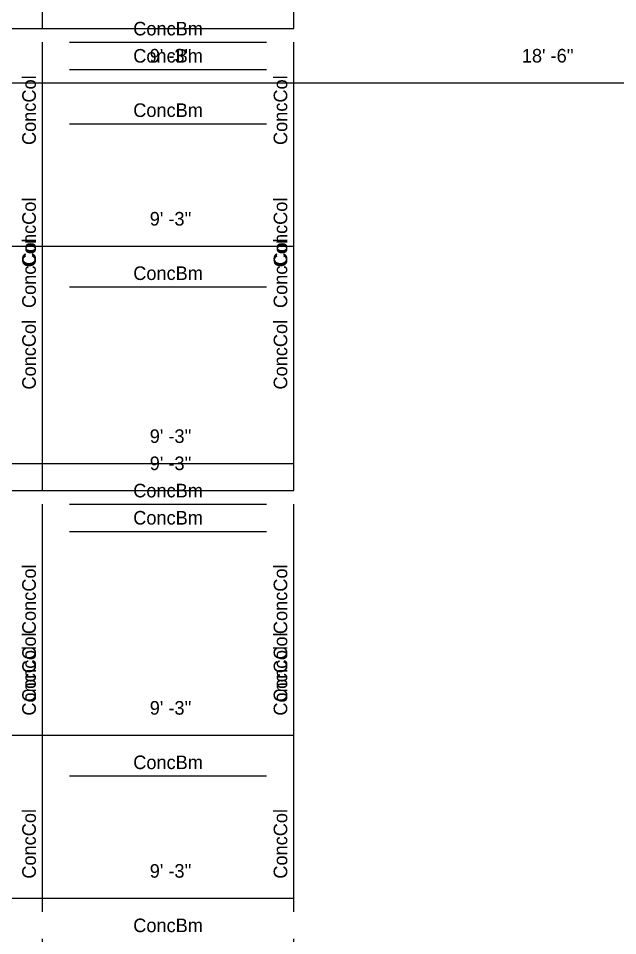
# Model space of a CAD drawing. Extents: x -38 to 2998, y -195 to 11529.
# Drawn here: x 229.4 to 494, y 5761.5 to 6166.5 of the extents above; entities that cross this region are included whole.
import ezdxf
from ezdxf.enums import TextEntityAlignment as Align

# ---------------------------------------------------------------- set-up
doc = ezdxf.new("R2010")
doc.units = 0
doc.header["$MEASUREMENT"] = 0
doc.layers.get('0').update_dxf_attribs({"linetype": 'CONTINUOUS'})
for name, color, linetype in [('CENTERLINES', 7, 'CONTINUOUS'), ('DIMENSIONS', 4, 'CONTINUOUS'), ('TEXT', 5, 'CONTINUOUS')]:
    doc.layers.add(name, color=color, linetype=linetype)
doc.dimstyles.get("Standard").update_dxf_attribs({"dimtxt": 0.18, "dimasz": 0.18, "dimexe": 0.18, "dimexo": 0.0625, "dimgap": 0.09, "dimtad": 0, "dimtih": 1, "dimtoh": 1, "dimdec": 4, "dimzin": 0, "dimtxsty": 'STANDARD', "dimcen": 0.09, "dimazin": 3, "dimtfac": 1, "dimtdec": 4, "dimtofl": 0, "dimtmove": 0, "dimatfit": 3, "dimtolj": 1, "dimtzin": 0})

# ---------------------------------------------------------------- blocks, each defined once
blk = doc.blocks.new('*D7895')
at = {"color": 1, "linetype": 'BYBLOCK'}
for points in [[(115.77, 5782.77), (114.71, 5781.71), (107.29, 5774.29), (106.23, 5773.23)], [(244.77, 5782.77), (243.71, 5781.71), (236.29, 5774.29), (235.23, 5773.23)]]:
    blk.add_solid(points, dxfattribs=at)
at = {"layer": 'DIMENSIONS', "color": 9, "linetype": 'BYBLOCK'}
for p, q in [((111, 5778), (111, 5796)), ((240, 5778), (240, 5796))]:
    blk.add_line(p, q, dxfattribs=at)
at = {"layer": 'DIMENSIONS', "color": 0, "linetype": 'BYBLOCK'}
blk.add_line((111, 5778), (240, 5778), dxfattribs=at)
at = {"layer": 'DIMENSIONS', "color": 0, "linetype": 'BYBLOCK', "insert": (175.5, 5790), "char_height": 6, "attachment_point": 5}
blk.add_mtext("\\A1; 11' --3''", dxfattribs=at)
blk = doc.blocks.new('*D7896')
at = {"color": 1, "linetype": 'BYBLOCK'}
for points in [[(244.77, 5782.77), (243.71, 5781.71), (236.29, 5774.29), (235.23, 5773.23)], [(355.77, 5782.77), (354.71, 5781.71), (347.29, 5774.29), (346.23, 5773.23)]]:
    blk.add_solid(points, dxfattribs=at)
at = {"layer": 'DIMENSIONS', "color": 9, "linetype": 'BYBLOCK'}
for p, q in [((240, 5778), (240, 5796)), ((351, 5778), (351, 5796))]:
    blk.add_line(p, q, dxfattribs=at)
at = {"layer": 'DIMENSIONS', "color": 0, "linetype": 'BYBLOCK'}
blk.add_line((240, 5778), (351, 5778), dxfattribs=at)
at = {"layer": 'DIMENSIONS', "color": 0, "linetype": 'BYBLOCK', "insert": (295.5, 5790), "char_height": 6, "attachment_point": 5}
blk.add_mtext("\\A1; 9' -3''", dxfattribs=at)
blk = doc.blocks.new('*D7899')
at = {"color": 1, "linetype": 'BYBLOCK'}
for points in [[(115.77, 5974.77), (114.71, 5973.71), (107.29, 5966.29), (106.23, 5965.23)], [(244.77, 5974.77), (243.71, 5973.71), (236.29, 5966.29), (235.23, 5965.23)]]:
    blk.add_solid(points, dxfattribs=at)
at = {"layer": 'DIMENSIONS', "color": 9, "linetype": 'BYBLOCK'}
for p, q in [((111, 5970), (111, 5988)), ((240, 5970), (240, 5988))]:
    blk.add_line(p, q, dxfattribs=at)
at = {"layer": 'DIMENSIONS', "color": 0, "linetype": 'BYBLOCK'}
blk.add_line((111, 5970), (240, 5970), dxfattribs=at)
at = {"layer": 'DIMENSIONS', "color": 0, "linetype": 'BYBLOCK', "insert": (175.5, 5982), "char_height": 6, "attachment_point": 5}
blk.add_mtext("\\A1; 11' --3''", dxfattribs=at)
blk = doc.blocks.new('*D7900')
at = {"color": 1, "linetype": 'BYBLOCK'}
for points in [[(244.77, 5974.77), (243.71, 5973.71), (236.29, 5966.29), (235.23, 5965.23)], [(355.77, 5974.77), (354.71, 5973.71), (347.29, 5966.29), (346.23, 5965.23)]]:
    blk.add_solid(points, dxfattribs=at)
at = {"layer": 'DIMENSIONS', "color": 9, "linetype": 'BYBLOCK'}
for p, q in [((240, 5970), (240, 5988)), ((351, 5970), (351, 5988))]:
    blk.add_line(p, q, dxfattribs=at)
at = {"layer": 'DIMENSIONS', "color": 0, "linetype": 'BYBLOCK'}
blk.add_line((240, 5970), (351, 5970), dxfattribs=at)
at = {"layer": 'DIMENSIONS', "color": 0, "linetype": 'BYBLOCK', "insert": (295.5, 5982), "char_height": 6, "attachment_point": 5}
blk.add_mtext("\\A1; 9' -3''", dxfattribs=at)
blk = doc.blocks.new('*D7903')
at = {"color": 1, "linetype": 'BYBLOCK'}
for points in [[(115.77, 6166.77), (114.71, 6165.71), (107.29, 6158.29), (106.23, 6157.23)], [(244.77, 6166.77), (243.71, 6165.71), (236.29, 6158.29), (235.23, 6157.23)]]:
    blk.add_solid(points, dxfattribs=at)
at = {"layer": 'DIMENSIONS', "color": 9, "linetype": 'BYBLOCK'}
for p, q in [((111, 6162), (111, 6180)), ((240, 6162), (240, 6180))]:
    blk.add_line(p, q, dxfattribs=at)
at = {"layer": 'DIMENSIONS', "color": 0, "linetype": 'BYBLOCK'}
blk.add_line((111, 6162), (240, 6162), dxfattribs=at)
at = {"layer": 'DIMENSIONS', "color": 0, "linetype": 'BYBLOCK', "insert": (175.5, 6174), "char_height": 6, "attachment_point": 5}
blk.add_mtext("\\A1; 11' --3''", dxfattribs=at)
blk = doc.blocks.new('*D7904')
at = {"color": 1, "linetype": 'BYBLOCK'}
for points in [[(244.77, 6166.77), (243.71, 6165.71), (236.29, 6158.29), (235.23, 6157.23)], [(355.77, 6166.77), (354.71, 6165.71), (347.29, 6158.29), (346.23, 6157.23)]]:
    blk.add_solid(points, dxfattribs=at)
at = {"layer": 'DIMENSIONS', "color": 9, "linetype": 'BYBLOCK'}
for p, q in [((240, 6162), (240, 6180)), ((351, 6162), (351, 6180))]:
    blk.add_line(p, q, dxfattribs=at)
at = {"layer": 'DIMENSIONS', "color": 0, "linetype": 'BYBLOCK'}
blk.add_line((240, 6162), (351, 6162), dxfattribs=at)
at = {"layer": 'DIMENSIONS', "color": 0, "linetype": 'BYBLOCK', "insert": (295.5, 6174), "char_height": 6, "attachment_point": 5}
blk.add_mtext("\\A1; 9' -3''", dxfattribs=at)
blk = doc.blocks.new('*D8373')
at = {"color": 1, "linetype": 'BYBLOCK'}
for points in [[(115.77, 5782.77), (114.71, 5781.71), (107.29, 5774.29), (106.23, 5773.23)], [(244.77, 5782.77), (243.71, 5781.71), (236.29, 5774.29), (235.23, 5773.23)]]:
    blk.add_solid(points, dxfattribs=at)
at = {"layer": 'DIMENSIONS', "color": 9, "linetype": 'BYBLOCK'}
for p, q in [((111, 5778), (111, 5796)), ((240, 5778), (240, 5796))]:
    blk.add_line(p, q, dxfattribs=at)
at = {"layer": 'DIMENSIONS', "color": 0, "linetype": 'BYBLOCK'}
blk.add_line((111, 5778), (240, 5778), dxfattribs=at)
at = {"layer": 'DIMENSIONS', "color": 0, "linetype": 'BYBLOCK', "insert": (175.5, 5790), "char_height": 6, "attachment_point": 5}
blk.add_mtext("\\A1; 11' --3''", dxfattribs=at)
blk = doc.blocks.new('*D8374')
at = {"color": 1, "linetype": 'BYBLOCK'}
for points in [[(244.77, 5782.77), (243.71, 5781.71), (236.29, 5774.29), (235.23, 5773.23)], [(355.77, 5782.77), (354.71, 5781.71), (347.29, 5774.29), (346.23, 5773.23)]]:
    blk.add_solid(points, dxfattribs=at)
at = {"layer": 'DIMENSIONS', "color": 9, "linetype": 'BYBLOCK'}
for p, q in [((240, 5778), (240, 5796)), ((351, 5778), (351, 5796))]:
    blk.add_line(p, q, dxfattribs=at)
at = {"layer": 'DIMENSIONS', "color": 0, "linetype": 'BYBLOCK'}
blk.add_line((240, 5778), (351, 5778), dxfattribs=at)
at = {"layer": 'DIMENSIONS', "color": 0, "linetype": 'BYBLOCK', "insert": (295.5, 5790), "char_height": 6, "attachment_point": 5}
blk.add_mtext("\\A1; 9' -3''", dxfattribs=at)
blk = doc.blocks.new('*D8377')
at = {"color": 1, "linetype": 'BYBLOCK'}
for points in [[(115.77, 5962.77), (114.71, 5961.71), (107.29, 5954.29), (106.23, 5953.23)], [(244.77, 5962.77), (243.71, 5961.71), (236.29, 5954.29), (235.23, 5953.23)]]:
    blk.add_solid(points, dxfattribs=at)
at = {"layer": 'DIMENSIONS', "color": 9, "linetype": 'BYBLOCK'}
for p, q in [((111, 5958), (111, 5976)), ((240, 5958), (240, 5976))]:
    blk.add_line(p, q, dxfattribs=at)
at = {"layer": 'DIMENSIONS', "color": 0, "linetype": 'BYBLOCK'}
blk.add_line((111, 5958), (240, 5958), dxfattribs=at)
at = {"layer": 'DIMENSIONS', "color": 0, "linetype": 'BYBLOCK', "insert": (175.5, 5970), "char_height": 6, "attachment_point": 5}
blk.add_mtext("\\A1; 11' --3''", dxfattribs=at)
blk = doc.blocks.new('*D8378')
at = {"color": 1, "linetype": 'BYBLOCK'}
for points in [[(244.77, 5962.77), (243.71, 5961.71), (236.29, 5954.29), (235.23, 5953.23)], [(355.77, 5962.77), (354.71, 5961.71), (347.29, 5954.29), (346.23, 5953.23)]]:
    blk.add_solid(points, dxfattribs=at)
at = {"layer": 'DIMENSIONS', "color": 9, "linetype": 'BYBLOCK'}
for p, q in [((240, 5958), (240, 5976)), ((351, 5958), (351, 5976))]:
    blk.add_line(p, q, dxfattribs=at)
at = {"layer": 'DIMENSIONS', "color": 0, "linetype": 'BYBLOCK'}
blk.add_line((240, 5958), (351, 5958), dxfattribs=at)
at = {"layer": 'DIMENSIONS', "color": 0, "linetype": 'BYBLOCK', "insert": (295.5, 5970), "char_height": 6, "attachment_point": 5}
blk.add_mtext("\\A1; 9' -3''", dxfattribs=at)
blk = doc.blocks.new('*D8381')
at = {"color": 1, "linetype": 'BYBLOCK'}
for points in [[(115.77, 6142.77), (114.71, 6141.71), (107.29, 6134.29), (106.23, 6133.23)], [(244.77, 6142.77), (243.71, 6141.71), (236.29, 6134.29), (235.23, 6133.23)]]:
    blk.add_solid(points, dxfattribs=at)
at = {"layer": 'DIMENSIONS', "color": 9, "linetype": 'BYBLOCK'}
for p, q in [((111, 6138), (111, 6156)), ((240, 6138), (240, 6156))]:
    blk.add_line(p, q, dxfattribs=at)
at = {"layer": 'DIMENSIONS', "color": 0, "linetype": 'BYBLOCK'}
blk.add_line((111, 6138), (240, 6138), dxfattribs=at)
at = {"layer": 'DIMENSIONS', "color": 0, "linetype": 'BYBLOCK', "insert": (175.5, 6150), "char_height": 6, "attachment_point": 5}
blk.add_mtext("\\A1; 11' --3''", dxfattribs=at)
blk = doc.blocks.new('*D8382')
at = {"color": 1, "linetype": 'BYBLOCK'}
for points in [[(244.77, 6142.77), (243.71, 6141.71), (236.29, 6134.29), (235.23, 6133.23)], [(355.77, 6142.77), (354.71, 6141.71), (347.29, 6134.29), (346.23, 6133.23)]]:
    blk.add_solid(points, dxfattribs=at)
at = {"layer": 'DIMENSIONS', "color": 9, "linetype": 'BYBLOCK'}
for p, q in [((240, 6138), (240, 6156)), ((351, 6138), (351, 6156))]:
    blk.add_line(p, q, dxfattribs=at)
at = {"layer": 'DIMENSIONS', "color": 0, "linetype": 'BYBLOCK'}
blk.add_line((240, 6138), (351, 6138), dxfattribs=at)
at = {"layer": 'DIMENSIONS', "color": 0, "linetype": 'BYBLOCK', "insert": (295.5, 6150), "char_height": 6, "attachment_point": 5}
blk.add_mtext("\\A1; 9' -3''", dxfattribs=at)
blk = doc.blocks.new('*D8383')
at = {"color": 1, "linetype": 'BYBLOCK'}
for points in [[(355.77, 6142.77), (354.71, 6141.71), (347.29, 6134.29), (346.23, 6133.23)], [(577.77, 6142.77), (576.71, 6141.71), (569.29, 6134.29), (568.23, 6133.23)]]:
    blk.add_solid(points, dxfattribs=at)
at = {"layer": 'DIMENSIONS', "color": 9, "linetype": 'BYBLOCK'}
for p, q in [((351, 6138), (351, 6156)), ((573, 6138), (573, 6156))]:
    blk.add_line(p, q, dxfattribs=at)
at = {"layer": 'DIMENSIONS', "color": 0, "linetype": 'BYBLOCK'}
blk.add_line((351, 6138), (573, 6138), dxfattribs=at)
at = {"layer": 'DIMENSIONS', "color": 0, "linetype": 'BYBLOCK', "insert": (462, 6150), "char_height": 6, "attachment_point": 5}
blk.add_mtext("\\A1; 18' -6''", dxfattribs=at)
blk = doc.blocks.new('*D8843')
at = {"color": 1, "linetype": 'BYBLOCK'}
for points in [[(115.77, 5782.77), (114.71, 5781.71), (107.29, 5774.29), (106.23, 5773.23)], [(244.77, 5782.77), (243.71, 5781.71), (236.29, 5774.29), (235.23, 5773.23)]]:
    blk.add_solid(points, dxfattribs=at)
at = {"layer": 'DIMENSIONS', "color": 9, "linetype": 'BYBLOCK'}
for p, q in [((111, 5778), (111, 5796)), ((240, 5778), (240, 5796))]:
    blk.add_line(p, q, dxfattribs=at)
at = {"layer": 'DIMENSIONS', "color": 0, "linetype": 'BYBLOCK'}
blk.add_line((111, 5778), (240, 5778), dxfattribs=at)
at = {"layer": 'DIMENSIONS', "color": 0, "linetype": 'BYBLOCK', "insert": (175.5, 5790), "char_height": 6, "attachment_point": 5}
blk.add_mtext("\\A1; 11' --3''", dxfattribs=at)
blk = doc.blocks.new('*D8844')
at = {"color": 1, "linetype": 'BYBLOCK'}
for points in [[(244.77, 5782.77), (243.71, 5781.71), (236.29, 5774.29), (235.23, 5773.23)], [(355.77, 5782.77), (354.71, 5781.71), (347.29, 5774.29), (346.23, 5773.23)]]:
    blk.add_solid(points, dxfattribs=at)
at = {"layer": 'DIMENSIONS', "color": 9, "linetype": 'BYBLOCK'}
for p, q in [((240, 5778), (240, 5796)), ((351, 5778), (351, 5796))]:
    blk.add_line(p, q, dxfattribs=at)
at = {"layer": 'DIMENSIONS', "color": 0, "linetype": 'BYBLOCK'}
blk.add_line((240, 5778), (351, 5778), dxfattribs=at)
at = {"layer": 'DIMENSIONS', "color": 0, "linetype": 'BYBLOCK', "insert": (295.5, 5790), "char_height": 6, "attachment_point": 5}
blk.add_mtext("\\A1; 9' -3''", dxfattribs=at)
blk = doc.blocks.new('*D8847')
at = {"color": 1, "linetype": 'BYBLOCK'}
for points in [[(115.77, 5962.77), (114.71, 5961.71), (107.29, 5954.29), (106.23, 5953.23)], [(244.77, 5962.77), (243.71, 5961.71), (236.29, 5954.29), (235.23, 5953.23)]]:
    blk.add_solid(points, dxfattribs=at)
at = {"layer": 'DIMENSIONS', "color": 9, "linetype": 'BYBLOCK'}
for p, q in [((111, 5958), (111, 5976)), ((240, 5958), (240, 5976))]:
    blk.add_line(p, q, dxfattribs=at)
at = {"layer": 'DIMENSIONS', "color": 0, "linetype": 'BYBLOCK'}
blk.add_line((111, 5958), (240, 5958), dxfattribs=at)
at = {"layer": 'DIMENSIONS', "color": 0, "linetype": 'BYBLOCK', "insert": (175.5, 5970), "char_height": 6, "attachment_point": 5}
blk.add_mtext("\\A1; 11' --3''", dxfattribs=at)
blk = doc.blocks.new('*D8848')
at = {"color": 1, "linetype": 'BYBLOCK'}
for points in [[(244.77, 5962.77), (243.71, 5961.71), (236.29, 5954.29), (235.23, 5953.23)], [(355.77, 5962.77), (354.71, 5961.71), (347.29, 5954.29), (346.23, 5953.23)]]:
    blk.add_solid(points, dxfattribs=at)
at = {"layer": 'DIMENSIONS', "color": 9, "linetype": 'BYBLOCK'}
for p, q in [((240, 5958), (240, 5976)), ((351, 5958), (351, 5976))]:
    blk.add_line(p, q, dxfattribs=at)
at = {"layer": 'DIMENSIONS', "color": 0, "linetype": 'BYBLOCK'}
blk.add_line((240, 5958), (351, 5958), dxfattribs=at)
at = {"layer": 'DIMENSIONS', "color": 0, "linetype": 'BYBLOCK', "insert": (295.5, 5970), "char_height": 6, "attachment_point": 5}
blk.add_mtext("\\A1; 9' -3''", dxfattribs=at)
blk = doc.blocks.new('*D8851')
at = {"color": 1, "linetype": 'BYBLOCK'}
for points in [[(115.77, 6142.77), (114.71, 6141.71), (107.29, 6134.29), (106.23, 6133.23)], [(244.77, 6142.77), (243.71, 6141.71), (236.29, 6134.29), (235.23, 6133.23)]]:
    blk.add_solid(points, dxfattribs=at)
at = {"layer": 'DIMENSIONS', "color": 9, "linetype": 'BYBLOCK'}
for p, q in [((111, 6138), (111, 6156)), ((240, 6138), (240, 6156))]:
    blk.add_line(p, q, dxfattribs=at)
at = {"layer": 'DIMENSIONS', "color": 0, "linetype": 'BYBLOCK'}
blk.add_line((111, 6138), (240, 6138), dxfattribs=at)
at = {"layer": 'DIMENSIONS', "color": 0, "linetype": 'BYBLOCK', "insert": (175.5, 6150), "char_height": 6, "attachment_point": 5}
blk.add_mtext("\\A1; 11' --3''", dxfattribs=at)
blk = doc.blocks.new('*D8852')
at = {"color": 1, "linetype": 'BYBLOCK'}
for points in [[(244.77, 6142.77), (243.71, 6141.71), (236.29, 6134.29), (235.23, 6133.23)], [(355.77, 6142.77), (354.71, 6141.71), (347.29, 6134.29), (346.23, 6133.23)]]:
    blk.add_solid(points, dxfattribs=at)
at = {"layer": 'DIMENSIONS', "color": 9, "linetype": 'BYBLOCK'}
for p, q in [((240, 6138), (240, 6156)), ((351, 6138), (351, 6156))]:
    blk.add_line(p, q, dxfattribs=at)
at = {"layer": 'DIMENSIONS', "color": 0, "linetype": 'BYBLOCK'}
blk.add_line((240, 6138), (351, 6138), dxfattribs=at)
at = {"layer": 'DIMENSIONS', "color": 0, "linetype": 'BYBLOCK', "insert": (295.5, 6150), "char_height": 6, "attachment_point": 5}
blk.add_mtext("\\A1; 9' -3''", dxfattribs=at)
blk = doc.blocks.new('*D8853')
at = {"color": 1, "linetype": 'BYBLOCK'}
for points in [[(355.77, 6142.77), (354.71, 6141.71), (347.29, 6134.29), (346.23, 6133.23)], [(577.77, 6142.77), (576.71, 6141.71), (569.29, 6134.29), (568.23, 6133.23)]]:
    blk.add_solid(points, dxfattribs=at)
at = {"layer": 'DIMENSIONS', "color": 9, "linetype": 'BYBLOCK'}
for p, q in [((351, 6138), (351, 6156)), ((573, 6138), (573, 6156))]:
    blk.add_line(p, q, dxfattribs=at)
at = {"layer": 'DIMENSIONS', "color": 0, "linetype": 'BYBLOCK'}
blk.add_line((351, 6138), (573, 6138), dxfattribs=at)
at = {"layer": 'DIMENSIONS', "color": 0, "linetype": 'BYBLOCK', "insert": (462, 6150), "char_height": 6, "attachment_point": 5}
blk.add_mtext("\\A1; 18' -6''", dxfattribs=at)
blk = doc.blocks.new('*D9313')
at = {"color": 1, "linetype": 'BYBLOCK'}
for points in [[(115.77, 5782.77), (114.71, 5781.71), (107.29, 5774.29), (106.23, 5773.23)], [(244.77, 5782.77), (243.71, 5781.71), (236.29, 5774.29), (235.23, 5773.23)]]:
    blk.add_solid(points, dxfattribs=at)
at = {"layer": 'DIMENSIONS', "color": 9, "linetype": 'BYBLOCK'}
for p, q in [((111, 5778), (111, 5796)), ((240, 5778), (240, 5796))]:
    blk.add_line(p, q, dxfattribs=at)
at = {"layer": 'DIMENSIONS', "color": 0, "linetype": 'BYBLOCK'}
blk.add_line((111, 5778), (240, 5778), dxfattribs=at)
at = {"layer": 'DIMENSIONS', "color": 0, "linetype": 'BYBLOCK', "insert": (175.5, 5790), "char_height": 6, "attachment_point": 5}
blk.add_mtext("\\A1; 11' --3''", dxfattribs=at)
blk = doc.blocks.new('*D9314')
at = {"color": 1, "linetype": 'BYBLOCK'}
for points in [[(244.77, 5782.77), (243.71, 5781.71), (236.29, 5774.29), (235.23, 5773.23)], [(355.77, 5782.77), (354.71, 5781.71), (347.29, 5774.29), (346.23, 5773.23)]]:
    blk.add_solid(points, dxfattribs=at)
at = {"layer": 'DIMENSIONS', "color": 9, "linetype": 'BYBLOCK'}
for p, q in [((240, 5778), (240, 5796)), ((351, 5778), (351, 5796))]:
    blk.add_line(p, q, dxfattribs=at)
at = {"layer": 'DIMENSIONS', "color": 0, "linetype": 'BYBLOCK'}
blk.add_line((240, 5778), (351, 5778), dxfattribs=at)
at = {"layer": 'DIMENSIONS', "color": 0, "linetype": 'BYBLOCK', "insert": (295.5, 5790), "char_height": 6, "attachment_point": 5}
blk.add_mtext("\\A1; 9' -3''", dxfattribs=at)
blk = doc.blocks.new('*D9317')
at = {"color": 1, "linetype": 'BYBLOCK'}
for points in [[(115.77, 5962.77), (114.71, 5961.71), (107.29, 5954.29), (106.23, 5953.23)], [(244.77, 5962.77), (243.71, 5961.71), (236.29, 5954.29), (235.23, 5953.23)]]:
    blk.add_solid(points, dxfattribs=at)
at = {"layer": 'DIMENSIONS', "color": 9, "linetype": 'BYBLOCK'}
for p, q in [((111, 5958), (111, 5976)), ((240, 5958), (240, 5976))]:
    blk.add_line(p, q, dxfattribs=at)
at = {"layer": 'DIMENSIONS', "color": 0, "linetype": 'BYBLOCK'}
blk.add_line((111, 5958), (240, 5958), dxfattribs=at)
at = {"layer": 'DIMENSIONS', "color": 0, "linetype": 'BYBLOCK', "insert": (175.5, 5970), "char_height": 6, "attachment_point": 5}
blk.add_mtext("\\A1; 11' --3''", dxfattribs=at)
blk = doc.blocks.new('*D9318')
at = {"color": 1, "linetype": 'BYBLOCK'}
for points in [[(244.77, 5962.77), (243.71, 5961.71), (236.29, 5954.29), (235.23, 5953.23)], [(355.77, 5962.77), (354.71, 5961.71), (347.29, 5954.29), (346.23, 5953.23)]]:
    blk.add_solid(points, dxfattribs=at)
at = {"layer": 'DIMENSIONS', "color": 9, "linetype": 'BYBLOCK'}
for p, q in [((240, 5958), (240, 5976)), ((351, 5958), (351, 5976))]:
    blk.add_line(p, q, dxfattribs=at)
at = {"layer": 'DIMENSIONS', "color": 0, "linetype": 'BYBLOCK'}
blk.add_line((240, 5958), (351, 5958), dxfattribs=at)
at = {"layer": 'DIMENSIONS', "color": 0, "linetype": 'BYBLOCK', "insert": (295.5, 5970), "char_height": 6, "attachment_point": 5}
blk.add_mtext("\\A1; 9' -3''", dxfattribs=at)
blk = doc.blocks.new('*D9321')
at = {"color": 1, "linetype": 'BYBLOCK'}
for points in [[(115.77, 6142.77), (114.71, 6141.71), (107.29, 6134.29), (106.23, 6133.23)], [(244.77, 6142.77), (243.71, 6141.71), (236.29, 6134.29), (235.23, 6133.23)]]:
    blk.add_solid(points, dxfattribs=at)
at = {"layer": 'DIMENSIONS', "color": 9, "linetype": 'BYBLOCK'}
for p, q in [((111, 6138), (111, 6156)), ((240, 6138), (240, 6156))]:
    blk.add_line(p, q, dxfattribs=at)
at = {"layer": 'DIMENSIONS', "color": 0, "linetype": 'BYBLOCK'}
blk.add_line((111, 6138), (240, 6138), dxfattribs=at)
at = {"layer": 'DIMENSIONS', "color": 0, "linetype": 'BYBLOCK', "insert": (175.5, 6150), "char_height": 6, "attachment_point": 5}
blk.add_mtext("\\A1; 11' --3''", dxfattribs=at)
blk = doc.blocks.new('*D9322')
at = {"color": 1, "linetype": 'BYBLOCK'}
for points in [[(244.77, 6142.77), (243.71, 6141.71), (236.29, 6134.29), (235.23, 6133.23)], [(355.77, 6142.77), (354.71, 6141.71), (347.29, 6134.29), (346.23, 6133.23)]]:
    blk.add_solid(points, dxfattribs=at)
at = {"layer": 'DIMENSIONS', "color": 9, "linetype": 'BYBLOCK'}
for p, q in [((240, 6138), (240, 6156)), ((351, 6138), (351, 6156))]:
    blk.add_line(p, q, dxfattribs=at)
at = {"layer": 'DIMENSIONS', "color": 0, "linetype": 'BYBLOCK'}
blk.add_line((240, 6138), (351, 6138), dxfattribs=at)
at = {"layer": 'DIMENSIONS', "color": 0, "linetype": 'BYBLOCK', "insert": (295.5, 6150), "char_height": 6, "attachment_point": 5}
blk.add_mtext("\\A1; 9' -3''", dxfattribs=at)
blk = doc.blocks.new('*D9323')
at = {"color": 1, "linetype": 'BYBLOCK'}
for points in [[(355.77, 6142.77), (354.71, 6141.71), (347.29, 6134.29), (346.23, 6133.23)], [(577.77, 6142.77), (576.71, 6141.71), (569.29, 6134.29), (568.23, 6133.23)]]:
    blk.add_solid(points, dxfattribs=at)
at = {"layer": 'DIMENSIONS', "color": 9, "linetype": 'BYBLOCK'}
for p, q in [((351, 6138), (351, 6156)), ((573, 6138), (573, 6156))]:
    blk.add_line(p, q, dxfattribs=at)
at = {"layer": 'DIMENSIONS', "color": 0, "linetype": 'BYBLOCK'}
blk.add_line((351, 6138), (573, 6138), dxfattribs=at)
at = {"layer": 'DIMENSIONS', "color": 0, "linetype": 'BYBLOCK', "insert": (462, 6150), "char_height": 6, "attachment_point": 5}
blk.add_mtext("\\A1; 18' -6''", dxfattribs=at)
blk = doc.blocks.new('*D9891')
at = {"color": 1, "linetype": 'BYBLOCK'}
for points in [[(115.77, 5746.77), (114.71, 5745.71), (107.29, 5738.29), (106.23, 5737.23)], [(244.77, 5746.77), (243.71, 5745.71), (236.29, 5738.29), (235.23, 5737.23)]]:
    blk.add_solid(points, dxfattribs=at)
at = {"layer": 'DIMENSIONS', "color": 9, "linetype": 'BYBLOCK'}
for p, q in [((111, 5742), (111, 5760)), ((240, 5742), (240, 5760))]:
    blk.add_line(p, q, dxfattribs=at)
at = {"layer": 'DIMENSIONS', "color": 0, "linetype": 'BYBLOCK'}
blk.add_line((111, 5742), (240, 5742), dxfattribs=at)
at = {"layer": 'DIMENSIONS', "color": 0, "linetype": 'BYBLOCK', "insert": (175.5, 5754), "char_height": 6, "attachment_point": 5}
blk.add_mtext("\\A1; 11' --3''", dxfattribs=at)
blk = doc.blocks.new('*D9892')
at = {"color": 1, "linetype": 'BYBLOCK'}
for points in [[(244.77, 5746.77), (243.71, 5745.71), (236.29, 5738.29), (235.23, 5737.23)], [(355.77, 5746.77), (354.71, 5745.71), (347.29, 5738.29), (346.23, 5737.23)]]:
    blk.add_solid(points, dxfattribs=at)
at = {"layer": 'DIMENSIONS', "color": 9, "linetype": 'BYBLOCK'}
for p, q in [((240, 5742), (240, 5760)), ((351, 5742), (351, 5760))]:
    blk.add_line(p, q, dxfattribs=at)
at = {"layer": 'DIMENSIONS', "color": 0, "linetype": 'BYBLOCK'}
blk.add_line((240, 5742), (351, 5742), dxfattribs=at)
at = {"layer": 'DIMENSIONS', "color": 0, "linetype": 'BYBLOCK', "insert": (295.5, 5754), "char_height": 6, "attachment_point": 5}
blk.add_mtext("\\A1; 9' -3''", dxfattribs=at)
blk = doc.blocks.new('*D9895')
at = {"color": 1, "linetype": 'BYBLOCK'}
for points in [[(115.77, 5854.77), (114.71, 5853.71), (107.29, 5846.29), (106.23, 5845.23)], [(244.77, 5854.77), (243.71, 5853.71), (236.29, 5846.29), (235.23, 5845.23)]]:
    blk.add_solid(points, dxfattribs=at)
at = {"layer": 'DIMENSIONS', "color": 9, "linetype": 'BYBLOCK'}
for p, q in [((111, 5850), (111, 5868)), ((240, 5850), (240, 5868))]:
    blk.add_line(p, q, dxfattribs=at)
at = {"layer": 'DIMENSIONS', "color": 0, "linetype": 'BYBLOCK'}
blk.add_line((111, 5850), (240, 5850), dxfattribs=at)
at = {"layer": 'DIMENSIONS', "color": 0, "linetype": 'BYBLOCK', "insert": (175.5, 5862), "char_height": 6, "attachment_point": 5}
blk.add_mtext("\\A1; 11' --3''", dxfattribs=at)
blk = doc.blocks.new('*D9896')
at = {"color": 1, "linetype": 'BYBLOCK'}
for points in [[(244.77, 5854.77), (243.71, 5853.71), (236.29, 5846.29), (235.23, 5845.23)], [(355.77, 5854.77), (354.71, 5853.71), (347.29, 5846.29), (346.23, 5845.23)]]:
    blk.add_solid(points, dxfattribs=at)
at = {"layer": 'DIMENSIONS', "color": 9, "linetype": 'BYBLOCK'}
for p, q in [((240, 5850), (240, 5868)), ((351, 5850), (351, 5868))]:
    blk.add_line(p, q, dxfattribs=at)
at = {"layer": 'DIMENSIONS', "color": 0, "linetype": 'BYBLOCK'}
blk.add_line((240, 5850), (351, 5850), dxfattribs=at)
at = {"layer": 'DIMENSIONS', "color": 0, "linetype": 'BYBLOCK', "insert": (295.5, 5862), "char_height": 6, "attachment_point": 5}
blk.add_mtext("\\A1; 9' -3''", dxfattribs=at)
blk = doc.blocks.new('*D9899')
at = {"color": 1, "linetype": 'BYBLOCK'}
for points in [[(115.77, 5962.77), (114.71, 5961.71), (107.29, 5954.29), (106.23, 5953.23)], [(244.77, 5962.77), (243.71, 5961.71), (236.29, 5954.29), (235.23, 5953.23)]]:
    blk.add_solid(points, dxfattribs=at)
at = {"layer": 'DIMENSIONS', "color": 9, "linetype": 'BYBLOCK'}
for p, q in [((111, 5958), (111, 5976)), ((240, 5958), (240, 5976))]:
    blk.add_line(p, q, dxfattribs=at)
at = {"layer": 'DIMENSIONS', "color": 0, "linetype": 'BYBLOCK'}
blk.add_line((111, 5958), (240, 5958), dxfattribs=at)
at = {"layer": 'DIMENSIONS', "color": 0, "linetype": 'BYBLOCK', "insert": (175.5, 5970), "char_height": 6, "attachment_point": 5}
blk.add_mtext("\\A1; 11' --3''", dxfattribs=at)
blk = doc.blocks.new('*D9900')
at = {"color": 1, "linetype": 'BYBLOCK'}
for points in [[(244.77, 5962.77), (243.71, 5961.71), (236.29, 5954.29), (235.23, 5953.23)], [(355.77, 5962.77), (354.71, 5961.71), (347.29, 5954.29), (346.23, 5953.23)]]:
    blk.add_solid(points, dxfattribs=at)
at = {"layer": 'DIMENSIONS', "color": 9, "linetype": 'BYBLOCK'}
for p, q in [((240, 5958), (240, 5976)), ((351, 5958), (351, 5976))]:
    blk.add_line(p, q, dxfattribs=at)
at = {"layer": 'DIMENSIONS', "color": 0, "linetype": 'BYBLOCK'}
blk.add_line((240, 5958), (351, 5958), dxfattribs=at)
at = {"layer": 'DIMENSIONS', "color": 0, "linetype": 'BYBLOCK', "insert": (295.5, 5970), "char_height": 6, "attachment_point": 5}
blk.add_mtext("\\A1; 9' -3''", dxfattribs=at)
blk = doc.blocks.new('*D9903')
at = {"color": 1, "linetype": 'BYBLOCK'}
for points in [[(115.77, 6070.77), (114.71, 6069.71), (107.29, 6062.29), (106.23, 6061.23)], [(244.77, 6070.77), (243.71, 6069.71), (236.29, 6062.29), (235.23, 6061.23)]]:
    blk.add_solid(points, dxfattribs=at)
at = {"layer": 'DIMENSIONS', "color": 9, "linetype": 'BYBLOCK'}
for p, q in [((111, 6066), (111, 6084)), ((240, 6066), (240, 6084))]:
    blk.add_line(p, q, dxfattribs=at)
at = {"layer": 'DIMENSIONS', "color": 0, "linetype": 'BYBLOCK'}
blk.add_line((111, 6066), (240, 6066), dxfattribs=at)
at = {"layer": 'DIMENSIONS', "color": 0, "linetype": 'BYBLOCK', "insert": (175.5, 6078), "char_height": 6, "attachment_point": 5}
blk.add_mtext("\\A1; 11' --3''", dxfattribs=at)
blk = doc.blocks.new('*D9904')
at = {"color": 1, "linetype": 'BYBLOCK'}
for points in [[(244.77, 6070.77), (243.71, 6069.71), (236.29, 6062.29), (235.23, 6061.23)], [(355.77, 6070.77), (354.71, 6069.71), (347.29, 6062.29), (346.23, 6061.23)]]:
    blk.add_solid(points, dxfattribs=at)
at = {"layer": 'DIMENSIONS', "color": 9, "linetype": 'BYBLOCK'}
for p, q in [((240, 6066), (240, 6084)), ((351, 6066), (351, 6084))]:
    blk.add_line(p, q, dxfattribs=at)
at = {"layer": 'DIMENSIONS', "color": 0, "linetype": 'BYBLOCK'}
blk.add_line((240, 6066), (351, 6066), dxfattribs=at)
at = {"layer": 'DIMENSIONS', "color": 0, "linetype": 'BYBLOCK', "insert": (295.5, 6078), "char_height": 6, "attachment_point": 5}
blk.add_mtext("\\A1; 9' -3''", dxfattribs=at)

msp = doc.modelspace()

# ---------------------------------------------------------------- linework, layer by layer
at = {"layer": 'CENTERLINES', "color": 0, "linetype": 'CONTINUOUS'}
for p, q in [((240, 6096), (240, 6156)), ((252, 6156), (339, 6156)), ((351, 6096), (351, 6156)), ((240, 6000), (240, 6144)), ((252, 6144), (339, 6144)), ((351, 6000), (351, 6144)), ((240, 5988), (240, 6120)), ((240, 5988), (240, 6120)), ((240, 5988), (240, 6120)), ((252, 6120), (339, 6120)), ((252, 6120), (339, 6120)), ((252, 6120), (339, 6120)), ((351, 5988), (351, 6120)), ((351, 5988), (351, 6120)), ((351, 5988), (351, 6120)), ((240, 5988), (240, 6048)), ((252, 6048), (339, 6048)), ((351, 5988), (351, 6048)), ((240, 5808), (240, 5952)), ((252, 5952), (339, 5952)), ((351, 5808), (351, 5952)), ((240, 5808), (240, 5940)), ((240, 5808), (240, 5940)), ((240, 5808), (240, 5940)), ((240, 5880), (240, 5940)), ((252, 5940), (339, 5940)), ((252, 5940), (339, 5940)), ((252, 5940), (339, 5940)), ((252, 5940), (339, 5940)), ((351, 5808), (351, 5940)), ((351, 5808), (351, 5940)), ((351, 5808), (351, 5940)), ((351, 5880), (351, 5940)), ((240, 5772), (240, 5832)), ((252, 5832), (339, 5832)), ((351, 5772), (351, 5832))]:
    msp.add_line(p, q, dxfattribs=at)

# ---------------------------------------------------------------- texts
at = {"layer": 'TEXT', "color": 0}
for p in [(295.5, 6162), (295.5, 6150), (295.5, 6126), (295.5, 6126), (295.5, 6126), (295.5, 6054), (295.5, 5958), (295.5, 5946), (295.5, 5946), (295.5, 5946), (295.5, 5946), (295.5, 5838), (295.5, 5766), (295.5, 5766), (295.5, 5766), (295.5, 5766)]:
    msp.add_text('ConcBm', height=6, dxfattribs=at).set_placement(p, align=Align.MIDDLE)
for p in [(234, 6126), (345, 6126), (234, 6072), (345, 6072), (234, 6054), (234, 6054), (234, 6054), (345, 6054), (345, 6054), (345, 6054), (234, 6018), (345, 6018), (234, 5910), (345, 5910), (234, 5880), (345, 5880), (234, 5874), (234, 5874), (234, 5874), (345, 5874), (345, 5874), (345, 5874), (234, 5802), (345, 5802)]:
    msp.add_text('ConcCol', height=6, rotation=90, dxfattribs=at).set_placement(p, align=Align.MIDDLE)

# ---------------------------------------------------------------- dimensions: what is measured, and where the dimension line sits
at = {"layer": 'DIMENSIONS'}
for base, p1, p2, picture, middle in [((240, 6162), (111, 6150), (240, 6150), '*D7903', (175.5, 6150)), ((351, 6162), (240, 6150), (351, 6150), '*D7904', (295.5, 6150)), ((240, 6138), (111, 6126), (240, 6126), '*D8381', (175.5, 6126)), ((240, 6138), (111, 6126), (240, 6126), '*D8851', (175.5, 6126)), ((240, 6138), (111, 6126), (240, 6126), '*D9321', (175.5, 6126)), ((351, 6138), (240, 6126), (351, 6126), '*D8382', (295.5, 6126)), ((351, 6138), (240, 6126), (351, 6126), '*D8852', (295.5, 6126)), ((351, 6138), (240, 6126), (351, 6126), '*D9322', (295.5, 6126)), ((573, 6138), (351, 6126), (573, 6126), '*D8383', (462, 6126)), ((573, 6138), (351, 6126), (573, 6126), '*D8853', (462, 6126)), ((573, 6138), (351, 6126), (573, 6126), '*D9323', (462, 6126)), ((240, 6066), (111, 6054), (240, 6054), '*D9903', (175.5, 6054)), ((351, 6066), (240, 6054), (351, 6054), '*D9904', (295.5, 6054)), ((240, 5970), (111, 5958), (240, 5958), '*D7899', (175.5, 5958)), ((351, 5970), (240, 5958), (351, 5958), '*D7900', (295.5, 5958)), ((240, 5958), (111, 5946), (240, 5946), '*D8377', (175.5, 5946)), ((240, 5958), (111, 5946), (240, 5946), '*D8847', (175.5, 5946)), ((240, 5958), (111, 5946), (240, 5946), '*D9317', (175.5, 5946)), ((240, 5958), (111, 5946), (240, 5946), '*D9899', (175.5, 5946)), ((351, 5958), (240, 5946), (351, 5946), '*D8378', (295.5, 5946)), ((351, 5958), (240, 5946), (351, 5946), '*D8848', (295.5, 5946)), ((351, 5958), (240, 5946), (351, 5946), '*D9318', (295.5, 5946)), ((351, 5958), (240, 5946), (351, 5946), '*D9900', (295.5, 5946)), ((240, 5850), (111, 5838), (240, 5838), '*D9895', (175.5, 5838)), ((351, 5850), (240, 5838), (351, 5838), '*D9896', (295.5, 5838)), ((240, 5778), (111, 5766), (240, 5766), '*D7895', (175.5, 5766)), ((240, 5778), (111, 5766), (240, 5766), '*D8373', (175.5, 5766)), ((240, 5778), (111, 5766), (240, 5766), '*D8843', (175.5, 5766)), ((240, 5778), (111, 5766), (240, 5766), '*D9313', (175.5, 5766)), ((351, 5778), (240, 5766), (351, 5766), '*D7896', (295.5, 5766)), ((351, 5778), (240, 5766), (351, 5766), '*D8374', (295.5, 5766)), ((351, 5778), (240, 5766), (351, 5766), '*D8844', (295.5, 5766)), ((351, 5778), (240, 5766), (351, 5766), '*D9314', (295.5, 5766)), ((240, 5742), (111, 5730), (240, 5730), '*D9891', (175.5, 5730)), ((351, 5742), (240, 5730), (351, 5730), '*D9892', (295.5, 5730))]:
    dim = msp.add_linear_dim(base=base, p1=p1, p2=p2, dimstyle='STANDARD', dxfattribs=at)
    dim.commit()
    dim.dimension.update_dxf_attribs({"geometry": picture, "text_midpoint": middle})

doc.saveas('drawing.dxf')
